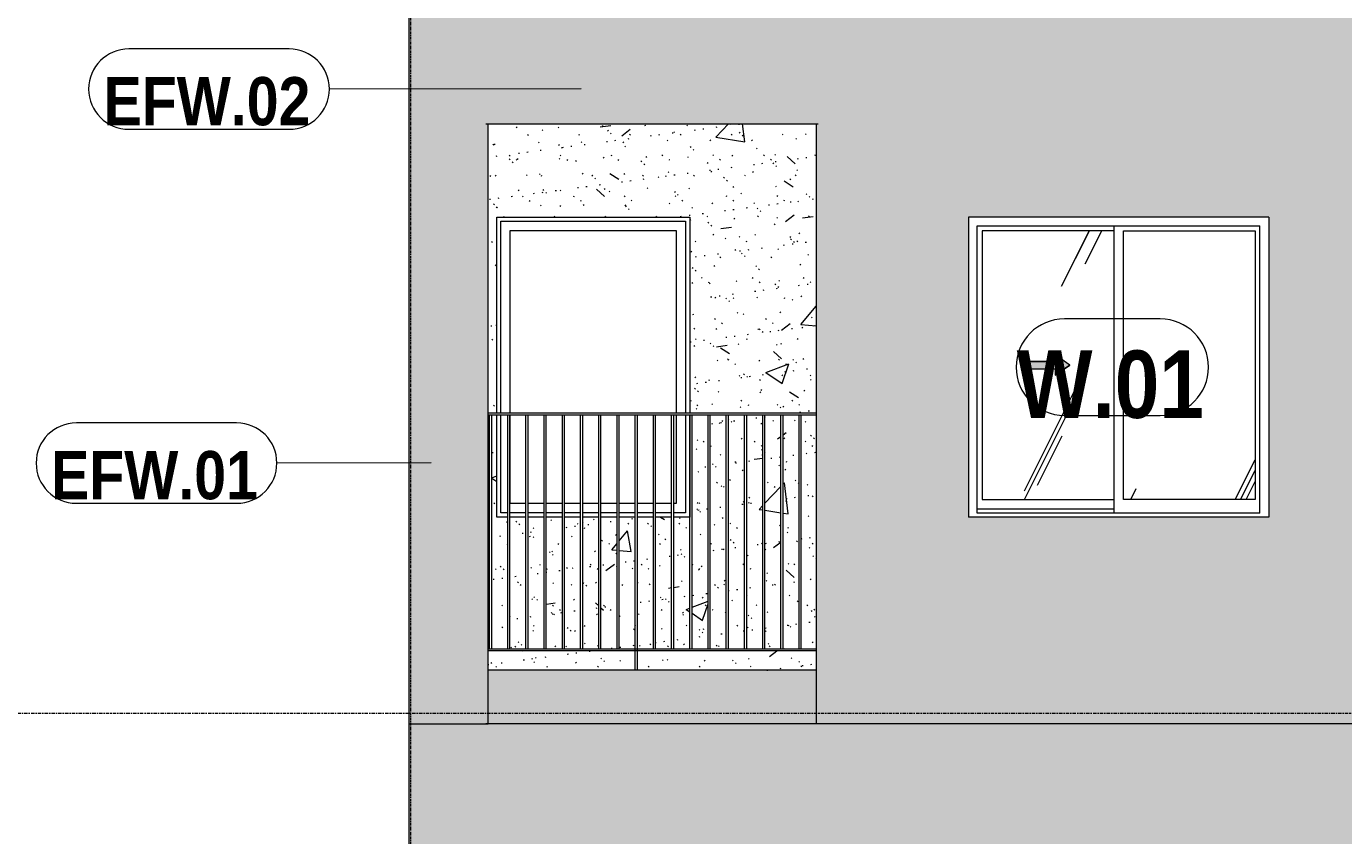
# Model space of a CAD drawing. Header units: millimetres. Extents: x 9199 to 175431, y -4466 to 35300.
# Drawn here: x 15443 to 21587, y 5028 to 8805 of the extents above; entities that cross this region are included whole.
import ezdxf

# ---------------------------------------------------------------- set-up
doc = ezdxf.new("R2010")
doc.units = ezdxf.units.MM
for name, pattern in [('1 NÉT CALL OUT', [6, 3, -3]), ('Centre', [31.75, 6.35, -4.7625, 15.875, -4.7625]), ('Grid Line', [22.225, 12.7, -3.175, 3.175, -3.175])]:
    doc.linetypes.add(name, pattern=pattern)
for name, color, linetype, lineweight in [('0-1', 7, 'Continuous', 5), ('A-DETL-GENF', 92, 'Continuous', 9), ('A-DETL-GENF-1', 92, '1 NÉT CALL OUT', 9), ('A-FLOR-HRAL-1', 253, 'Continuous', 9), ('A-FLOR-LEVL-2', 51, 'Centre', 9), ('A-GLAZ', 151, 'Continuous', 9), ('A-GLAZ-1', 253, 'Continuous', 9), ('A-GLAZ-2', 7, 'Continuous', 9), ('A-GLAZ-3', 7, '1 NÉT CALL OUT', 9), ('A-GLAZ-IDEN', 152, 'Continuous', 9), ('A-WALL', 113, 'Continuous', 9), ('A-WALL-IDEN', 211, 'Continuous', 9), ('A-WALL-PATT', 111, 'Continuous', 9), ('A-WALL-PATT-1', 9, 'Continuous', 9), ('A-WALL-PATT-2', 111, 'Continuous', 5), ('I-WALL', 2, 'Continuous', 9), ('I-WALL-1', 7, 'Continuous', 9), ('S-GRID-1', 1, 'Grid Line', 9)]:
    doc.layers.add(name, color=color, linetype=linetype, lineweight=lineweight)
doc.styles.add('Arial_B', font='arialbd.ttf', dxfattribs={"width": 0.85, "height": 225})
doc.styles.add('Arial_B_1', font='arialbd.ttf', dxfattribs={"width": 0.85, "height": 315})
pattern_1 = [(63.435, (53179.2, 1304.34), (-0.001, 1524.001), [532.46, -2875.304]), (63.435, (51655.2, 1304.34), (-0.001, 1524.001), [532.46, -2875.304]), (63.435, (53908.74, 1598.8), (-0.001, 1524.001), [532.46, -2875.304]), (63.435, (52384.74, 1598.8), (-0.001, 1524.001), [532.46, -2875.304]), (63.435, (53798.3, 1494.84), (-0.001, 1524.001), [532.46, -2875.304]), (63.435, (52274.3, 1494.84), (-0.001, 1524.001), [532.46, -2875.304]), (63.435, (53685.8, 2090.1), (-0.001, 1524.001), [258.8, -3148.965]), (63.435, (52161.8, 2090.1), (-0.001, 1524.001), [258.8, -3148.965]), (63.435, (53612.15, 1997.95), (-0.001, 1524.001), [532.46, -2875.304]), (63.435, (52088.15, 1997.95), (-0.001, 1524.001), [532.46, -2875.304]), (63.435, (53625.14, 2064.1), (-0.001, 1524.001), [532.46, -2875.304]), (63.435, (52101.14, 2064.1), (-0.001, 1524.001), [532.46, -2875.304]), (63.435, (53010.3, 1773.94), (-0.001, 1524.001), [532.46, -2875.304]), (63.435, (51486.3, 1773.94), (-0.001, 1524.001), [532.46, -2875.304]), (63.435, (53023.3, 1851.9), (-0.001, 1524.001), [532.46, -2875.304]), (63.435, (51499.3, 1851.9), (-0.001, 1524.001), [532.46, -2875.304]), (63.435, (53026.8, 1908.1), (-0.001, 1524.001), [532.46, -2875.304]), (63.435, (51502.8, 1908.1), (-0.001, 1524.001), [532.46, -2875.304])]

# ---------------------------------------------------------------- blocks, each defined once
blk = doc.blocks.new('M_Fixed - 900 x 1400-901190-TKCS_MẶT ĐỨNG HƯỚNG ĐÔNG')
at = {"layer": 'A-GLAZ-2'}
for p, q in [((25855.9, 7000), (25855.9, 7896)), ((25855.9, 7896), (26717.9, 7896)), ((26717.9, 7896), (26717.9, 7000)), ((25899.9, 7000), (25899.9, 7852)), ((25899.9, 7852), (26673.9, 7852)), ((26673.9, 7852), (26673.9, 7000)), ((25855.9, 6534), (25855.9, 6990)), ((25899.9, 6578), (25899.9, 6990)), ((26673.9, 6990), (26673.9, 6578)), ((26717.9, 6990), (26717.9, 6534)), ((25973.3, 6578), (25899.9, 6578)), ((26058.3, 6578), (25983.3, 6578)), ((26143.2, 6578), (26068.3, 6578)), ((26228.2, 6578), (26153.2, 6578)), ((26313.1, 6578), (26238.2, 6578)), ((26398, 6578), (26323.1, 6578)), ((26483, 6578), (26408, 6578)), ((26567.9, 6578), (26493, 6578)), ((26652.9, 6578), (26577.9, 6578)), ((26673.9, 6578), (26662.9, 6578)), ((25888.4, 6534), (25855.9, 6534)), ((25973.3, 6534), (25898.4, 6534)), ((26058.3, 6534), (25983.3, 6534)), ((26143.2, 6534), (26068.3, 6534)), ((26228.2, 6534), (26153.2, 6534)), ((26313.1, 6534), (26238.2, 6534)), ((26398, 6534), (26323.1, 6534)), ((26483, 6534), (26408, 6534)), ((26567.9, 6534), (26493, 6534)), ((26652.9, 6534), (26577.9, 6534)), ((26717.9, 6534), (26662.9, 6534))]:
    blk.add_line(p, q, dxfattribs=at)
blk = doc.blocks.new('Railing - 10mm-901206-TKCS_MẶT ĐỨNG HƯỚNG ĐÔNG')
at = {"layer": 'A-FLOR-HRAL-1'}
for p, q in [((51816.4, 5900), (51816.4, 6990)), ((51826.4, 5900), (51826.4, 6990))]:
    blk.add_line(p, q, dxfattribs=at)
blk = doc.blocks.new('Railing - 50 x 10mm-901224-TKCS_MẶT ĐỨNG HƯỚNG ĐÔNG')
at = {"layer": 'A-FLOR-HRAL-1'}
for p, q in [((52580.9, 6990), (52590.9, 6990)), ((52580.9, 5800), (52580.9, 6990)), ((52590.9, 5800), (52590.9, 6990))]:
    blk.add_line(p, q, dxfattribs=at)
blk = doc.blocks.new('Railing - Railing-884738-TKCS_MẶT ĐỨNG HƯỚNG ĐÔNG')
at = {"layer": 'A-FLOR-HRAL-1'}
for p, q in [((17596.9, 5900), (19126.9, 5900)), ((19126.9, 5890), (17596.9, 5890))]:
    blk.add_line(p, q, dxfattribs=at)
at = {"extrusion": (0, 0, -1), "zscale": -1}
for name, p in [('Railing - 10mm-901206-TKCS_MẶT ĐỨNG HƯỚNG ĐÔNG', (-69429.9, 0)), ('Railing - 10mm-901206-TKCS_MẶT ĐỨNG HƯỚNG ĐÔNG', (-69514.8, 0)), ('Railing - 10mm-901206-TKCS_MẶT ĐỨNG HƯỚNG ĐÔNG', (-69599.8, 0)), ('Railing - 10mm-901206-TKCS_MẶT ĐỨNG HƯỚNG ĐÔNG', (-69684.7, 0)), ('Railing - 10mm-901206-TKCS_MẶT ĐỨNG HƯỚNG ĐÔNG', (-69769.7, 0)), ('Railing - 10mm-901206-TKCS_MẶT ĐỨNG HƯỚNG ĐÔNG', (-69854.6, 0)), ('Railing - 10mm-901206-TKCS_MẶT ĐỨNG HƯỚNG ĐÔNG', (-69939.5, 0)), ('Railing - 10mm-901206-TKCS_MẶT ĐỨNG HƯỚNG ĐÔNG', (-70024.5, 0)), ('Railing - 50 x 10mm-901224-TKCS_MẶT ĐỨNG HƯỚNG ĐÔNG', (-70873.9, 0)), ('Railing - 10mm-901206-TKCS_MẶT ĐỨNG HƯỚNG ĐÔNG', (-70194.4, 0)), ('Railing - 10mm-901206-TKCS_MẶT ĐỨNG HƯỚNG ĐÔNG', (-70279.3, 0)), ('Railing - 10mm-901206-TKCS_MẶT ĐỨNG HƯỚNG ĐÔNG', (-70364.2, 0)), ('Railing - 10mm-901206-TKCS_MẶT ĐỨNG HƯỚNG ĐÔNG', (-70449.2, 0)), ('Railing - 10mm-901206-TKCS_MẶT ĐỨNG HƯỚNG ĐÔNG', (-70534.1, 0)), ('Railing - 10mm-901206-TKCS_MẶT ĐỨNG HƯỚNG ĐÔNG', (-70619.1, 0)), ('Railing - 10mm-901206-TKCS_MẶT ĐỨNG HƯỚNG ĐÔNG', (-70704, 0)), ('Railing - 10mm-901206-TKCS_MẶT ĐỨNG HƯỚNG ĐÔNG', (-70788.9, 0)), ('Railing - 10mm-901206-TKCS_MẶT ĐỨNG HƯỚNG ĐÔNG', (-70873.9, 0))]:
    blk.add_blockref(name, p, dxfattribs=at)
blk = doc.blocks.new('Top Rail Type - Top Rail_Internal_-884739-TKCS_MẶT ĐỨNG HƯỚNG ĐÔNG')
at = {"layer": 'A-FLOR-HRAL-1'}
for p, q in [((19126.9, 7000), (17596.9, 7000)), ((19126.9, 6990), (17596.9, 6990))]:
    blk.add_line(p, q, dxfattribs=at)
blk = doc.blocks.new('NCV_TKTC_TANG 2_rvt-1-TKCS_MẶT ĐỨNG HƯỚNG ĐÔNG')
at = {"layer": 'A-WALL-PATT-1'}
h = blk.add_hatch(dxfattribs=at)
h.set_pattern_fill('FP_2', color=256, style=0, pattern_type=2)
h.set_pattern_definition([(50, (51388.9, 1200), (1093.104, -95.634), [114.3, -1257.3]), (355, (51388.9, 1200), (-211.457, 1146.34), [91.44, -1005.84]), (100.451, (51480, 1192), (881.656, 1050.7), [97.14, -1068.54]), (46.184, (51389, 1504.8), (1626.475, -252.257), [171.45, -1885.95]), (96.636, (51524.5, 1483.8), (1424.416, 1484.565), [145.71, -1602.81]), (351.184, (51389, 1504.8), (1424.43, 1484.55), [137.16, -1508.76]), (21, (51541.3, 1428.6), (909.686, -613.59), [114.3, -1257.3]), (326, (51541.3, 1428.6), (370.812, 1105.13), [91.44, -1005.84]), (71.451, (51617.1, 1377.5), (1280.503, 491.528), [97.14, -1068.54]), (37.5, (51388.93, 1200), (18.5313, 507.3303), [50.292, -943.356, 50.292, -970.788, -1009.65]), (37.5, (51388.93, 1200), (18.5313, 507.3303), [-2014.728, 50.292, -959.358]), (7.5, (51388.93, 1200), (400.918, 601.084), [50.292, -531.876, 50.292, -920.496, -384.81]), (7.5, (51388.93, 1200), (400.918, 601.084), [-1552.956, 50.292, -334.518]), (327.5, (51049.1, 1200), (813.545, -34.3737), [50.292, -330.708, 50.292, -1138.428, -1577.34]), (327.5, (51049.1, 1200), (813.545, -34.3737), [-1569.72, 50.292, -1527.048]), (317.5, (50896.7, 1200), (888.775, 152.56), [50.292, -445.008, 50.292, -739.14, -1120.14]), (317.5, (50896.7, 1200), (888.775, 152.56), [-1284.732, 50.292, -1069.848])])
h.paths.add_polyline_path([(18283, 5800), (18283, 5890), (17596.9, 5890), (17596.9, 5800), (17760.3, 5800)])
h.paths.add_polyline_path([(18293, 5800), (19126.9, 5800), (19126.9, 5890), (18293, 5890)])
h.paths.add_polyline_path([(17601.7, 5900), (17603.5, 5900), (17603.5, 6990), (17596.9, 6990), (17596.9, 5900)])
h.paths.add_polyline_path([(18956.4, 5900), (18962.5, 5900), (18962.5, 6990), (18887.6, 6990), (18887.6, 5900)])
h.paths.add_polyline_path([(17943.2, 5900), (17943.2, 6515), (17868.3, 6515), (17869, 5900)])
h.paths.add_polyline_path([(17953.2, 5900), (18028.2, 5900), (18028.2, 6515), (17953.2, 6515), (17953.2, 5977.6)])
h.paths.add_polyline_path([(18877.6, 5900), (18877.6, 6990), (18802.6, 6990), (18802.6, 5900)])
h.paths.add_polyline_path([(18717.7, 5900), (18792.6, 5900), (18792.6, 6990), (18717.7, 6990), (18717.7, 5983.2)])
h.paths.add_polyline_path([(18707.7, 5900), (18707.7, 6990), (18632.7, 6990), (18632.7, 5900)])
h.paths.add_polyline_path([(18622.7, 5900), (18622.7, 6990), (18547.8, 6990), (18547.8, 5900)])
h.paths.add_polyline_path([(19061.8, 5900), (19126.9, 5900), (19126.9, 6990), (19057.4, 6990), (19057.4, 5900)])
h.paths.add_polyline_path([(19047.4, 5900), (19047.4, 6990), (18972.5, 6990), (18972.5, 5900)])
h.paths.add_polyline_path([(18113.1, 5900), (18113.1, 6515), (18038.2, 6515), (18038.2, 5900)])
h.paths.add_polyline_path([(18198, 5900), (18198, 6515), (18123.1, 6515), (18123.1, 5900)])
h.paths.add_polyline_path([(18326.3, 5900), (18367.9, 5900), (18367.9, 6515), (18293, 6515), (18293, 5900)])
h.paths.add_polyline_path([(18208, 5900), (18283, 5900), (18283, 6515), (18208, 6515), (18208, 5983.2)])
h.paths.add_polyline_path([(18452.9, 5900), (18452.9, 6515), (18377.9, 6515), (18377.9, 5900)])
h.paths.add_polyline_path([(17688.4, 5900), (17688.4, 6515), (17636.9, 6515), (17636.9, 6990), (17613.5, 6990), (17613.5, 5900)])
h.paths.add_polyline_path([(18537.8, 5900), (18536.9, 6515), (18462.9, 6515), (18462.9, 5900)])
h.paths.add_polyline_path([(17698.4, 5900), (17773.3, 5900), (17773.3, 6515), (17698.4, 6515), (17698.4, 5983.2)])
h.paths.add_polyline_path([(17858.3, 5900), (17858.3, 6515), (17783.3, 6515), (17783.3, 5900)])
h.paths.add_polyline_path([(17616.9, 7000), (17636.9, 7000), (17636.9, 7915), (18536.9, 7915), (18536.9, 7000), (19126.9, 7000), (19126.9, 8350), (17596.9, 8350), (17596.9, 7000)])
h = blk.add_hatch(dxfattribs=at)
h.set_pattern_fill('FP_3', color=256, style=0, pattern_type=2)
h.set_pattern_definition([(37.5, (51388.93, 1200), (-4.79953, 146.8239), [5.029, -110.795, 5.029, -124.511, -123.825]), (37.5, (51388.93, 1200), (-4.79953, 146.8239), [-245.364, 5.029, -118.796]), (7.5, (51388.93, 1200), (134.8574, 215.0472), [5.029, -57.455, 5.029, -99.365, -40.005]), (7.5, (51388.93, 1200), (134.8574, 215.0472), [-166.878, 5.029, -34.976]), (327.5, (51295.21, 1200), (237.29776, 0.4316), [5.029, -33.071, 5.029, -132.131, -179.07]), (327.5, (51295.21, 1200), (237.29776, 0.4316), [-175.26, 5.029, -174.041]), (317.5, (51295.2, 1200), (229.067, 66.8792), [5.029, -14.021, 5.029, -84.887, -102.87]), (317.5, (51295.2, 1200), (229.067, 66.8792), [-108.966, 5.029, -97.841])])
h.paths.add_polyline_path([(18283, 5800), (18283, 5890), (17596.9, 5890), (17596.9, 5800), (17760.3, 5800)])
h.paths.add_polyline_path([(18293, 5800), (19126.9, 5800), (19126.9, 5890), (18293, 5890)])
h.paths.add_polyline_path([(17601.7, 5900), (17603.5, 5900), (17603.5, 6990), (17596.9, 6990), (17596.9, 5900)])
h.paths.add_polyline_path([(18956.4, 5900), (18962.5, 5900), (18962.5, 6990), (18887.6, 6990), (18887.6, 5900)])
h.paths.add_polyline_path([(17943.2, 5900), (17943.2, 6515), (17868.3, 6515), (17869, 5900)])
h.paths.add_polyline_path([(17953.2, 5900), (18028.2, 5900), (18028.2, 6515), (17953.2, 6515), (17953.2, 5977.6)])
h.paths.add_polyline_path([(18877.6, 5900), (18877.6, 6990), (18802.6, 6990), (18802.6, 5900)])
h.paths.add_polyline_path([(18717.7, 5900), (18792.6, 5900), (18792.6, 6990), (18717.7, 6990), (18717.7, 5983.2)])
h.paths.add_polyline_path([(18707.7, 5900), (18707.7, 6990), (18632.7, 6990), (18632.7, 5900)])
h.paths.add_polyline_path([(18622.7, 5900), (18622.7, 6990), (18547.8, 6990), (18547.8, 5900)])
h.paths.add_polyline_path([(19061.8, 5900), (19126.9, 5900), (19126.9, 6990), (19057.4, 6990), (19057.4, 5900)])
h.paths.add_polyline_path([(19047.4, 5900), (19047.4, 6990), (18972.5, 6990), (18972.5, 5900)])
h.paths.add_polyline_path([(18113.1, 5900), (18113.1, 6515), (18038.2, 6515), (18038.2, 5900)])
h.paths.add_polyline_path([(18198, 5900), (18198, 6515), (18123.1, 6515), (18123.1, 5900)])
h.paths.add_polyline_path([(18326.3, 5900), (18367.9, 5900), (18367.9, 6515), (18293, 6515), (18293, 5900)])
h.paths.add_polyline_path([(18208, 5900), (18283, 5900), (18283, 6515), (18208, 6515), (18208, 5983.2)])
h.paths.add_polyline_path([(18452.9, 5900), (18452.9, 6515), (18377.9, 6515), (18377.9, 5900)])
h.paths.add_polyline_path([(17688.4, 5900), (17688.4, 6515), (17636.9, 6515), (17636.9, 6990), (17613.5, 6990), (17613.5, 5900)])
h.paths.add_polyline_path([(18537.8, 5900), (18536.9, 6515), (18462.9, 6515), (18462.9, 5900)])
h.paths.add_polyline_path([(17698.4, 5900), (17773.3, 5900), (17773.3, 6515), (17698.4, 6515), (17698.4, 5983.2)])
h.paths.add_polyline_path([(17858.3, 5900), (17858.3, 6515), (17783.3, 6515), (17783.3, 5900)])
h.paths.add_polyline_path([(17616.9, 7000), (17636.9, 7000), (17636.9, 7915), (18536.9, 7915), (18536.9, 7000), (19126.9, 7000), (19126.9, 8350), (17596.9, 8350), (17596.9, 7000)])
at = {"layer": 'I-WALL-1'}
for p, q in [((17636.9, 7000), (17636.9, 7915)), ((17636.9, 7915), (18536.9, 7915)), ((18536.9, 7915), (18536.9, 7000)), ((17636.9, 6515), (17636.9, 6990)), ((18536.9, 6990), (18536.9, 6515)), ((17688.4, 6515), (17636.9, 6515)), ((17773.3, 6515), (17698.4, 6515)), ((17858.3, 6515), (17783.3, 6515)), ((17943.2, 6515), (17868.3, 6515)), ((18028.2, 6515), (17953.2, 6515)), ((18113.1, 6515), (18038.2, 6515)), ((18198, 6515), (18123.1, 6515)), ((18283, 6515), (18208, 6515)), ((18367.9, 6515), (18293, 6515)), ((18452.9, 6515), (18377.9, 6515)), ((18536.9, 6515), (18462.9, 6515))]:
    blk.add_line(p, q, dxfattribs=at)
at = {"layer": 'A-FLOR-HRAL-1'}
for name in ['Top Rail Type - Top Rail_Internal_-884739-TKCS_MẶT ĐỨNG HƯỚNG ĐÔNG', 'Railing - Railing-884738-TKCS_MẶT ĐỨNG HƯỚNG ĐÔNG']:
    blk.add_blockref(name, (0, 0), dxfattribs=at)
at = {"layer": 'A-GLAZ-1'}
blk.add_blockref('M_Fixed - 900 x 1400-901190-TKCS_MẶT ĐỨNG HƯỚNG ĐÔNG', (-8200, 0), dxfattribs=at)
blk = doc.blocks.new('1_FAMILY RVT - W01-WxH 1400x1400xmm-V18-TKCS_MẶT ĐỨNG HƯỚNG ĐÔNG')
at = {"layer": 'A-DETL-GENF-1'}
blk.add_hatch(color=256, dxfattribs=at).paths.add_polyline_path([(20241.9, 7176.5), (20309.6, 7223.9), (20241.9, 7271.4), (20241.9, 7240.9), (20106.4, 7240.9), (20106.4, 7207), (20241.9, 7207)])
at = {"layer": 'A-GLAZ'}
h = blk.add_hatch(dxfattribs=at)
h.set_pattern_fill('FP_1', color=256, style=0, pattern_type=2)
h.set_pattern_definition(pattern_1)
h.paths.add_polyline_path([(20515.1, 6596.9), (20515.1, 7850.9), (19900.9, 7850.9), (19900.9, 6596.9)])
h.paths.add_polyline_path([(20241.9, 7176.5), (20241.9, 7207), (20106.4, 7207), (20106.4, 7240.9), (20241.9, 7240.9), (20241.9, 7271.4), (20309.6, 7223.9), (20285.4, 7207)])
h = blk.add_hatch(dxfattribs=at)
h.set_pattern_fill('FP_1', color=256, style=0, pattern_type=2)
h.set_pattern_definition(pattern_1)
h.paths.add_polyline_path([(21173.9, 6596.9), (21173.9, 7850.9), (20559.6, 7850.9), (20559.6, 6596.9)])
at = {"layer": 'A-DETL-GENF'}
for p, q in [((20241.9, 7271.4), (20241.9, 7240.9)), ((20309.6, 7223.9), (20241.9, 7271.4)), ((20309.6, 7223.9), (20241.9, 7271.4)), ((20241.9, 7271.4), (20241.9, 7240.9)), ((20106.4, 7240.9), (20106.4, 7207)), ((20106.4, 7240.9), (20241.9, 7240.9)), ((20241.9, 7240.9), (20106.4, 7240.9)), ((20106.4, 7240.9), (20106.4, 7207)), ((20106.4, 7207), (20241.9, 7207)), ((20106.4, 7207), (20241.9, 7207)), ((20309.6, 7223.9), (20241.9, 7176.5)), ((20241.9, 7176.5), (20309.6, 7223.9)), ((20241.9, 7207), (20241.9, 7176.5)), ((20241.9, 7207), (20241.9, 7176.5))]:
    blk.add_line(p, q, dxfattribs=at)
at = {"layer": 'A-GLAZ'}
for p, q in [((21237.4, 7914.4), (19837.4, 7914.4)), ((19837.4, 7914.4), (19837.4, 6514.4)), ((19878.3, 7873.5), (21196.4, 7873.5)), ((19878.3, 6533.4), (19878.3, 7873.5)), ((20515.1, 7873.5), (20515.1, 6533.4)), ((21196.4, 6533.4), (21196.4, 7873.5)), ((21237.4, 7914.4), (21237.4, 6514.4)), ((19900.9, 7850.9), (19900.9, 6596.9)), ((20515.1, 7850.9), (19900.9, 7850.9)), ((20559.6, 6596.9), (20559.6, 7850.9)), ((20559.6, 7850.9), (21173.9, 7850.9)), ((21173.9, 7850.9), (21173.9, 6596.9)), ((19900.9, 6596.9), (20515.1, 6596.9)), ((21173.9, 6596.9), (20559.6, 6596.9)), ((21237.4, 6514.4), (19837.4, 6514.4)), ((20515.1, 6552.5), (19878.3, 6552.5)), ((20515.1, 6552.5), (19878.3, 6552.5)), ((21196.4, 6533.4), (19878.3, 6533.4))]:
    blk.add_line(p, q, dxfattribs=at)
blk = doc.blocks.new('CTL_WALL TAG NO MARK - 10-2062273-TKCS_MẶT ĐỨNG HƯỚNG ĐÔNG')
at = {"layer": 'A-WALL-IDEN'}
for p, q in [((16419.1, 30293.1), (15671.4, 30293.1)), ((15671.4, 29918.1), (16419.1, 29918.1))]:
    blk.add_line(p, q, dxfattribs=at)
for centre, start, end in [((15671.4, 30105.6), 90, 270), ((16419.1, 30105.6), 270, 90)]:
    blk.add_arc(centre, 187.5, start, end, dxfattribs=at)
blk = doc.blocks.new('SSA-WINDOW TAG - 10-2062020-TKCS_MẶT ĐỨNG HƯỚNG ĐÔNG')
at = {"layer": 'A-GLAZ-IDEN'}
for p, q in [((75129.8, 10839.4), (74682.2, 10839.4)), ((74682.2, 10389.4), (75129.8, 10389.4))]:
    blk.add_line(p, q, dxfattribs=at)
for centre, start, end in [((74682.2, 10614.4), 90, 270), ((75129.8, 10614.4), 270, 90)]:
    blk.add_arc(centre, 225, start, end, dxfattribs=at)

msp = doc.modelspace()

# ---------------------------------------------------------------- hatches: boundary and pattern name
at = {"layer": 'A-WALL-PATT'}
msp.add_hatch(color=256, dxfattribs=at).paths.add_polyline_path([(19126.9, 5550), (19126.9, 5800), (17596.9, 5800), (17596.9, 5550), (18326.3, 5550)])
at = {"layer": 'A-WALL-PATT-2'}
for points in [[(17268.2, 5550), (17596.9, 5550), (17596.9, 8350), (17586.9, 8350), (17586.9, 8950), (17226.9, 8950), (17226.9, 5550)], [(19136.9, 8350), (19136.9, 8950), (17586.9, 8950), (17586.9, 8350)], [(19126.9, 4945.8), (19136.9, 4945.8), (19136.9, 5550), (17586.9, 5550), (17586.9, 4945.8), (18326.3, 4945.8)]]:
    msp.add_hatch(color=256, dxfattribs=at).paths.add_polyline_path(points)
h = msp.add_hatch(color=256, dxfattribs=at)
h.paths.add_polyline_path([(19126.9, 5550), (22237.4, 5550), (22237.4, 8950), (19136.9, 8950), (19136.9, 8350), (19126.9, 8350), (19126.9, 5983.2)])
h.paths.add_polyline_path([(19878.3, 6514.4), (19837.4, 6514.4), (19837.4, 7914.4), (21237.4, 7914.4), (21237.4, 6514.4), (21196.4, 6514.4)])
h = msp.add_hatch(color=256, dxfattribs=at)
h.paths.add_polyline_path([(17236.9, 2200), (17236.9, 3290), (17226.9, 3290), (17226.9, 2200)])
h.paths.add_polyline_path([(17236.9, 3300), (17236.9, 4690), (17226.9, 4690), (17226.9, 3300)])
h.paths.add_polyline_path([(17226.9, 4700), (17236.9, 4700), (17236.9, 5550), (17226.9, 5550)])
h = msp.add_hatch(color=256, dxfattribs=at)
h.paths.add_polyline_path([(17268.2, 2200), (17596.9, 2200), (17596.9, 3290), (17236.9, 3290), (17236.9, 2200)])
h.paths.add_polyline_path([(17596.9, 3300), (17596.9, 4690), (17236.9, 4690), (17236.9, 3300), (17268.2, 3300)])
h.paths.add_polyline_path([(17236.9, 4700), (17596.9, 4700), (17596.9, 4945.8), (17586.9, 4945.8), (17586.9, 5550), (17236.9, 5550)])
h = msp.add_hatch(color=256, dxfattribs=at)
h.paths.add_polyline_path([(19126.9, 2200), (22237.4, 2200), (22237.4, 3290), (21237.4, 3290), (21237.4, 3114.4), (19837.4, 3114.4), (19837.4, 3290), (19126.9, 3290), (19126.9, 2737.1)])
h.paths.add_polyline_path([(19384.5, 3300), (19837.4, 3300), (19837.4, 4514.4), (21237.4, 4514.4), (21237.4, 3300), (22237.4, 3300), (22237.4, 4690), (19126.9, 4690), (19126.9, 3300)])
h.paths.add_polyline_path([(19384.5, 4700), (22237.4, 4700), (22237.4, 5550), (19136.9, 5550), (19136.9, 4945.8), (19126.9, 4945.8), (19126.9, 4700)])

# ---------------------------------------------------------------- linework, layer by layer
at = {"layer": 'A-FLOR-LEVL-2'}
msp.add_line((9199.1, 5600), (84597.8, 5600), dxfattribs=at)
at = {"layer": 'A-WALL'}
for p, q in [((17226.9, 29350), (17226.9, 4700)), ((17596.9, 5550), (17596.9, 8350)), ((19126.9, 8350), (19126.9, 5550)), ((17226.9, 5550), (17596.9, 5550)), ((19136.9, 5550), (17586.9, 5550)), ((25711.9, 5550), (19126.9, 5550))]:
    msp.add_line(p, q, dxfattribs=at)
at = {"layer": 'A-WALL-IDEN'}
for p, q in [((18031.3, 8513.4), (16856.4, 8511.8)), ((17331.9, 6768.3), (16611.6, 6766.8))]:
    msp.add_line(p, q, dxfattribs=at)
at = {"layer": 'I-WALL'}
for p, q in [((17586.9, 8350), (19136.9, 8350)), ((19126.9, 5800), (17596.9, 5800))]:
    msp.add_line(p, q, dxfattribs=at)
at = {"layer": 'S-GRID-1'}
msp.add_line((17236.9, 1454.4), (17236.9, 30542.5), dxfattribs=at)

# ---------------------------------------------------------------- block references
at = {"layer": '0-1'}
msp.add_blockref('NCV_TKTC_TANG 2_rvt-1-TKCS_MẶT ĐỨNG HƯỚNG ĐÔNG', (0, 0), dxfattribs=at)
at = {"layer": 'A-GLAZ-3'}
msp.add_blockref('1_FAMILY RVT - W01-WxH 1400x1400xmm-V18-TKCS_MẶT ĐỨNG HƯỚNG ĐÔNG', (0, 0), dxfattribs=at)
at = {"layer": 'A-GLAZ-IDEN'}
msp.add_blockref('SSA-WINDOW TAG - 10-2062020-TKCS_MẶT ĐỨNG HƯỚNG ĐÔNG', (-54397.9, -3400), dxfattribs=at)
at = {"layer": 'A-WALL-IDEN'}
for p in [(249.8, -21593.7), (5, -23338.7)]:
    msp.add_blockref('CTL_WALL TAG NO MARK - 10-2062273-TKCS_MẶT ĐỨNG HƯỚNG ĐÔNG', p, dxfattribs=at)

# ---------------------------------------------------------------- texts
at = {"layer": 'A-GLAZ-IDEN', "insert": (20498.7, 7132.5), "char_height": 315, "width": 902.7, "attachment_point": 5, "line_spacing_factor": 0.936439, "style": 'Arial_B_1'}
msp.add_mtext('\\pt6.3756,12.7512,19.12365,25.49925,31.87485,38.25045,44.62605,50.9985,57.3741,63.7497,70.1253,76.5009,82.8765,89.24895,95.62455,102.00015,108.37575,114.75135,121.1238,127.4994,133.875,140.2506,146.6262,152.99865,159.37425,165.74985,172.12545,178.50105,184.8735,191.2491,197.6247,204.0003;W.01', dxfattribs=at)
at = {"layer": 'A-WALL-IDEN', "char_height": 225, "width": 995.775, "attachment_point": 5, "line_spacing_factor": 0.936439, "style": 'Arial_B'}
for s, insert in [('\\pt6.37425,12.75075,19.125,25.49925,31.87575,38.25,44.62425,51.00075,57.375,63.74925,70.12575,76.5,82.87425,89.25075,95.625,101.99925,108.37575,114.75,121.12425,127.50075,133.875,140.24925,146.62575,153,159.37425,165.75075,172.125,178.49925,184.87575,191.25,197.62425,204.00075;EFW.02', (16285.7, 8453.8)), ('\\pt6.37425,12.75075,19.125,25.49925,31.87575,38.25,44.62425,51.00075,57.375,63.74925,70.12575,76.5,82.87425,89.25075,95.625,101.99925,108.37575,114.75,121.12425,127.50075,133.875,140.24925,146.62575,153,159.37425,165.75075,172.125,178.49925,184.87575,191.25,197.62425,204.00075;EFW.01', (16040.9, 6708.8))]:
    msp.add_mtext(s, dxfattribs=dict(at, insert=insert))

doc.saveas('drawing.dxf')
